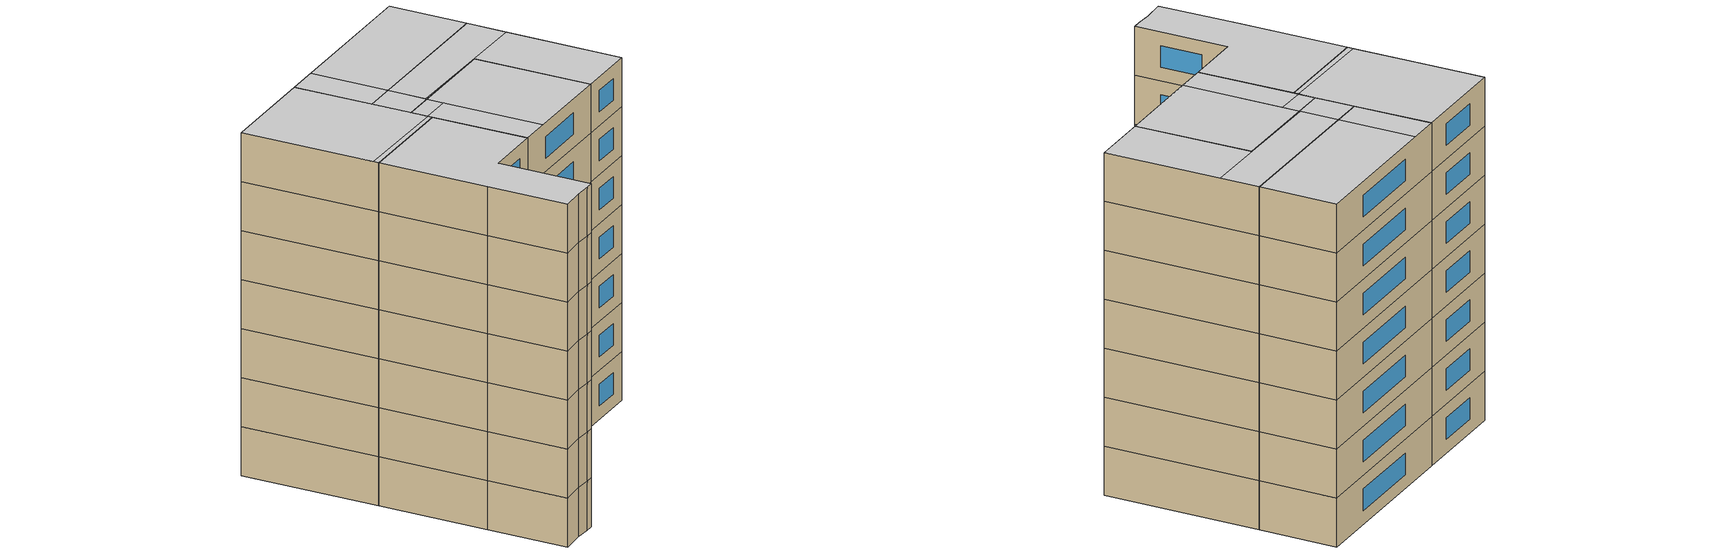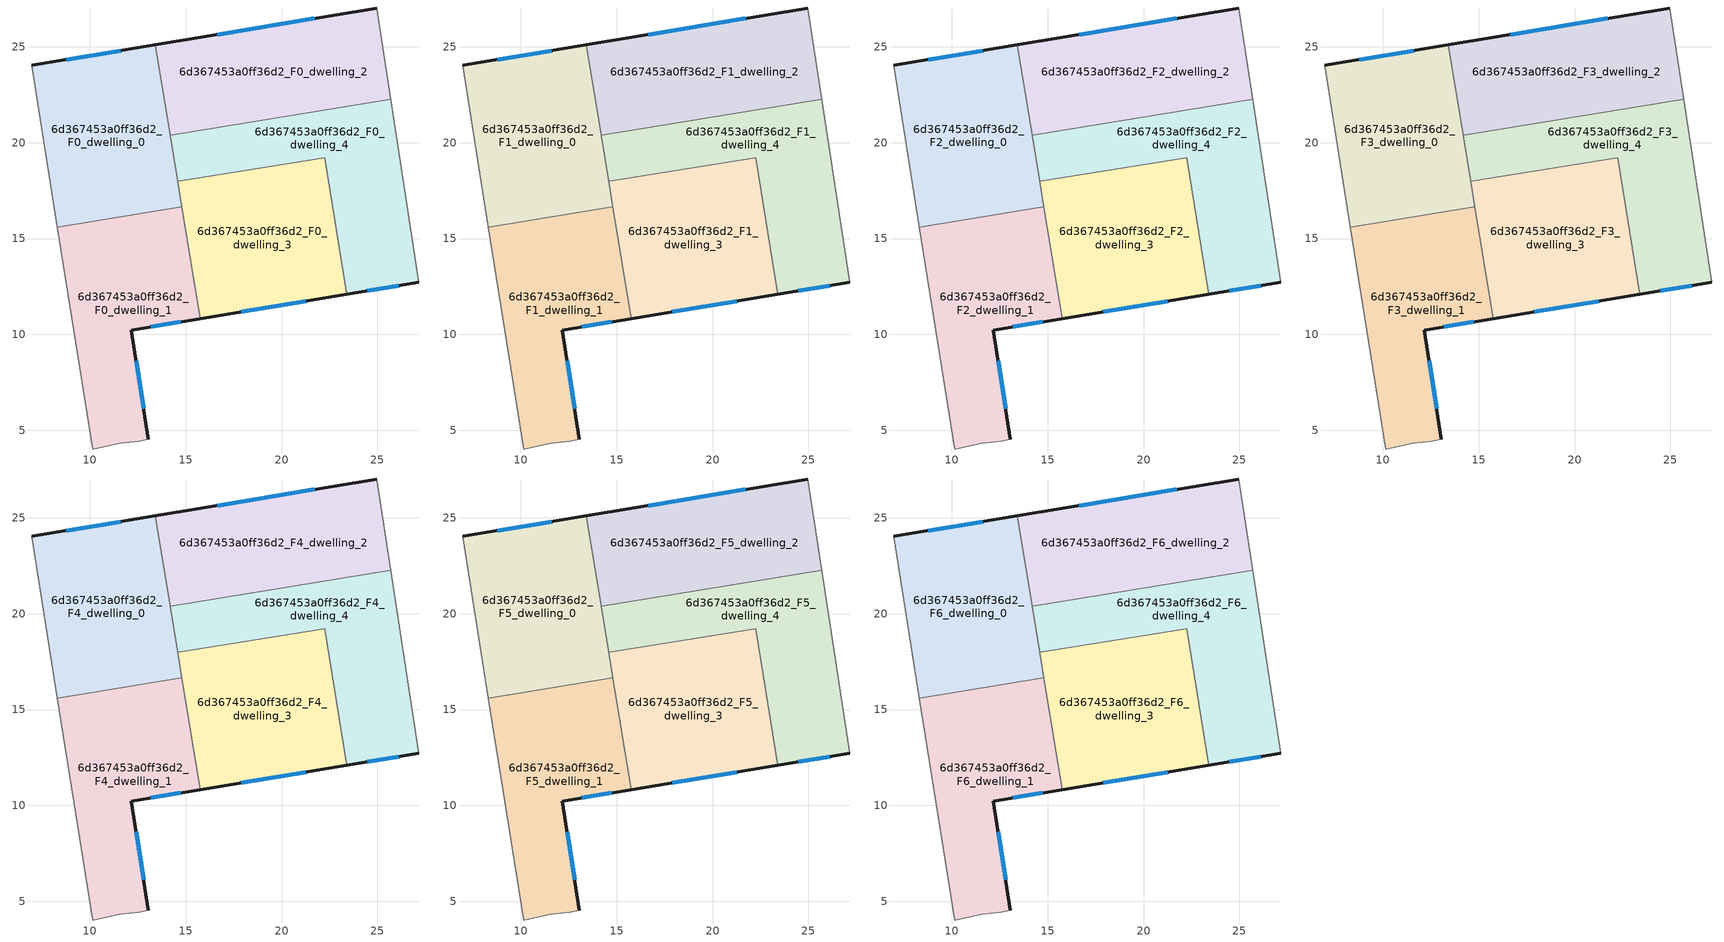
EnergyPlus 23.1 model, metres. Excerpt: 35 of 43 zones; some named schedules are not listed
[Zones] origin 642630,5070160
6d367453a0ff36d2_F0_dwelling_0
 floor ground (EU_floor_Construction): 13.42,25.11 14.8,16.66 8.29,15.6 6.95,24.03 z0
 wall outside (EU_wall_Construction): 13.42,25.11 6.95,24.03 z0:3
 wall to 6d367453a0ff36d2_F0_dwelling_1 (EU_wall_Construction): 8.29,15.6 14.8,16.66 z0:3
 wall adiabatic (EU_wall_Construction): 6.95,24.03 8.29,15.6 z0:3
 wall to 6d367453a0ff36d2_F0_dwelling_2 (EU_wall_Construction): 14.19,20.38 13.42,25.11 z0:3
 wall to 6d367453a0ff36d2_F0_dwelling_4 (EU_wall_Construction): 14.58,17.98 14.19,20.38 z0:3
 wall to 6d367453a0ff36d2_F0_dwelling_3 (EU_wall_Construction): 14.8,16.66 14.58,17.98 z0:3
 window (EU_Window_Construction): 11.61,24.81 8.77,24.33 z0.84:2.16
6d367453a0ff36d2_F0_dwelling_1
 floor ground (EU_floor_Construction): 14.8,16.66 15.75,10.82 12.16,10.22 13.05,4.52 12.55,4.42 11.55,4.32 10.15,4.02 9.35,8.92 8.29,15.6 z0
 wall outside (EU_wall_Construction): 13.05,4.52 12.16,10.22 15.75,10.82 z0:3
 wall adiabatic (EU_wall_Construction): 8.29,15.6 9.35,8.92 10.15,4.02 11.55,4.32 12.55,4.42 13.05,4.52 z0:3
 wall to 6d367453a0ff36d2_F0_dwelling_3 (EU_wall_Construction): 15.75,10.82 14.8,16.66 z0:3
 window (EU_Window_Construction): 13.16,10.39 14.74,10.65 / 12.8,6.12 12.41,8.62 z0.84:2.16
6d367453a0ff36d2_F0_dwelling_2
 floor ground (EU_floor_Construction): 24.97,27.03 25.7,22.26 14.19,20.38 13.42,25.11 z0
 wall outside (EU_wall_Construction): 24.97,27.03 13.42,25.11 z0:3
 wall adiabatic (EU_wall_Construction): 25.7,22.26 24.97,27.03 z0:3
 wall to 6d367453a0ff36d2_F0_dwelling_4 (EU_wall_Construction): 14.19,20.38 25.7,22.26 z0:3
 window (EU_Window_Construction): 21.73,26.49 16.66,25.65 z0.84:2.16
6d367453a0ff36d2_F0_dwelling_3
 floor ground (EU_floor_Construction): 22.24,19.22 23.4,12.09 15.75,10.82 14.58,17.98 z0
 wall outside (EU_wall_Construction): 15.75,10.82 23.4,12.09 z0:3
 wall to 6d367453a0ff36d2_F0_dwelling_4 (EU_wall_Construction): 23.4,12.09 22.24,19.22 14.58,17.98 z0:3
 window (EU_Window_Construction): 17.89,11.18 21.26,11.74 z0.84:2.16
6d367453a0ff36d2_F0_dwelling_4
 floor ground (EU_floor_Construction): 25.7,22.26 27.17,12.72 23.4,12.09 22.24,19.22 14.58,17.98 14.19,20.38 z0
 wall outside (EU_wall_Construction): 23.4,12.09 27.17,12.72 z0:3
 wall adiabatic (EU_wall_Construction): 27.17,12.72 25.7,22.26 z0:3
 window (EU_Window_Construction): 24.46,12.27 26.11,12.54 z0.84:2.16
6d367453a0ff36d2_F1_dwelling_0
 floor to 6d367453a0ff36d2_F0_dwelling_0 (EU_floor_Construction): 13.42,25.11 14.8,16.66 8.29,15.6 6.95,24.03 z3
 wall outside (EU_wall_Construction): 13.42,25.11 6.95,24.03 z3:6
 wall to 6d367453a0ff36d2_F1_dwelling_1 (EU_wall_Construction): 8.29,15.6 14.8,16.66 z3:6
 wall adiabatic (EU_wall_Construction): 6.95,24.03 8.29,15.6 z3:6
 wall to 6d367453a0ff36d2_F1_dwelling_2 (EU_wall_Construction): 14.19,20.38 13.42,25.11 z3:6
 wall to 6d367453a0ff36d2_F1_dwelling_4 (EU_wall_Construction): 14.58,17.98 14.19,20.38 z3:6
 wall to 6d367453a0ff36d2_F1_dwelling_3 (EU_wall_Construction): 14.8,16.66 14.58,17.98 z3:6
 window (EU_Window_Construction): 11.61,24.81 8.77,24.33 z3.84:5.16
6d367453a0ff36d2_F1_dwelling_1
 floor to 6d367453a0ff36d2_F0_dwelling_1 (EU_floor_Construction): 14.8,16.66 15.75,10.82 12.16,10.22 13.05,4.52 12.55,4.42 11.55,4.32 10.15,4.02 9.35,8.92 8.29,15.6 z3
 wall outside (EU_wall_Construction): 13.05,4.52 12.16,10.22 15.75,10.82 z3:6
 wall adiabatic (EU_wall_Construction): 8.29,15.6 9.35,8.92 10.15,4.02 11.55,4.32 12.55,4.42 13.05,4.52 z3:6
 wall to 6d367453a0ff36d2_F1_dwelling_3 (EU_wall_Construction): 15.75,10.82 14.8,16.66 z3:6
 window (EU_Window_Construction): 13.16,10.39 14.74,10.65 / 12.8,6.12 12.41,8.62 z3.84:5.16
6d367453a0ff36d2_F1_dwelling_2
 floor to 6d367453a0ff36d2_F0_dwelling_2 (EU_floor_Construction): 24.97,27.03 25.7,22.26 14.19,20.38 13.42,25.11 z3
 wall outside (EU_wall_Construction): 24.97,27.03 13.42,25.11 z3:6
 wall adiabatic (EU_wall_Construction): 25.7,22.26 24.97,27.03 z3:6
 wall to 6d367453a0ff36d2_F1_dwelling_4 (EU_wall_Construction): 14.19,20.38 25.7,22.26 z3:6
 window (EU_Window_Construction): 21.73,26.49 16.66,25.65 z3.84:5.16
6d367453a0ff36d2_F1_dwelling_3
 floor to 6d367453a0ff36d2_F0_dwelling_3 (EU_floor_Construction): 22.24,19.22 23.4,12.09 15.75,10.82 14.58,17.98 z3
 wall outside (EU_wall_Construction): 15.75,10.82 23.4,12.09 z3:6
 wall to 6d367453a0ff36d2_F1_dwelling_4 (EU_wall_Construction): 23.4,12.09 22.24,19.22 14.58,17.98 z3:6
 window (EU_Window_Construction): 17.89,11.18 21.26,11.74 z3.84:5.16
6d367453a0ff36d2_F1_dwelling_4
 floor to 6d367453a0ff36d2_F0_dwelling_4 (EU_floor_Construction): 25.7,22.26 27.17,12.72 23.4,12.09 22.24,19.22 14.58,17.98 14.19,20.38 z3
 wall outside (EU_wall_Construction): 23.4,12.09 27.17,12.72 z3:6
 wall adiabatic (EU_wall_Construction): 27.17,12.72 25.7,22.26 z3:6
 window (EU_Window_Construction): 24.46,12.27 26.11,12.54 z3.84:5.16
6d367453a0ff36d2_F2_dwelling_0
 floor to 6d367453a0ff36d2_F1_dwelling_0 (EU_floor_Construction): 13.42,25.11 14.8,16.66 8.29,15.6 6.95,24.03 z6
 wall outside (EU_wall_Construction): 13.42,25.11 6.95,24.03 z6:9
 wall to 6d367453a0ff36d2_F2_dwelling_1 (EU_wall_Construction): 8.29,15.6 14.8,16.66 z6:9
 wall adiabatic (EU_wall_Construction): 6.95,24.03 8.29,15.6 z6:9
 wall to 6d367453a0ff36d2_F2_dwelling_2 (EU_wall_Construction): 14.19,20.38 13.42,25.11 z6:9
 wall to 6d367453a0ff36d2_F2_dwelling_4 (EU_wall_Construction): 14.58,17.98 14.19,20.38 z6:9
 wall to 6d367453a0ff36d2_F2_dwelling_3 (EU_wall_Construction): 14.8,16.66 14.58,17.98 z6:9
 window (EU_Window_Construction): 11.61,24.81 8.77,24.33 z6.84:8.16
6d367453a0ff36d2_F2_dwelling_1
 floor to 6d367453a0ff36d2_F1_dwelling_1 (EU_floor_Construction): 14.8,16.66 15.75,10.82 12.16,10.22 13.05,4.52 12.55,4.42 11.55,4.32 10.15,4.02 9.35,8.92 8.29,15.6 z6
 wall outside (EU_wall_Construction): 13.05,4.52 12.16,10.22 15.75,10.82 z6:9
 wall adiabatic (EU_wall_Construction): 8.29,15.6 9.35,8.92 10.15,4.02 11.55,4.32 12.55,4.42 13.05,4.52 z6:9
 wall to 6d367453a0ff36d2_F2_dwelling_3 (EU_wall_Construction): 15.75,10.82 14.8,16.66 z6:9
 window (EU_Window_Construction): 13.16,10.39 14.74,10.65 / 12.8,6.12 12.41,8.62 z6.84:8.16
6d367453a0ff36d2_F2_dwelling_2
 floor to 6d367453a0ff36d2_F1_dwelling_2 (EU_floor_Construction): 24.97,27.03 25.7,22.26 14.19,20.38 13.42,25.11 z6
 wall outside (EU_wall_Construction): 24.97,27.03 13.42,25.11 z6:9
 wall adiabatic (EU_wall_Construction): 25.7,22.26 24.97,27.03 z6:9
 wall to 6d367453a0ff36d2_F2_dwelling_4 (EU_wall_Construction): 14.19,20.38 25.7,22.26 z6:9
 window (EU_Window_Construction): 21.73,26.49 16.66,25.65 z6.84:8.16
6d367453a0ff36d2_F2_dwelling_3
 floor to 6d367453a0ff36d2_F1_dwelling_3 (EU_floor_Construction): 22.24,19.22 23.4,12.09 15.75,10.82 14.58,17.98 z6
 wall outside (EU_wall_Construction): 15.75,10.82 23.4,12.09 z6:9
 wall to 6d367453a0ff36d2_F2_dwelling_4 (EU_wall_Construction): 23.4,12.09 22.24,19.22 14.58,17.98 z6:9
 window (EU_Window_Construction): 17.89,11.18 21.26,11.74 z6.84:8.16
6d367453a0ff36d2_F2_dwelling_4
 floor to 6d367453a0ff36d2_F1_dwelling_4 (EU_floor_Construction): 25.7,22.26 27.17,12.72 23.4,12.09 22.24,19.22 14.58,17.98 14.19,20.38 z6
 wall outside (EU_wall_Construction): 23.4,12.09 27.17,12.72 z6:9
 wall adiabatic (EU_wall_Construction): 27.17,12.72 25.7,22.26 z6:9
 window (EU_Window_Construction): 24.46,12.27 26.11,12.54 z6.84:8.16
6d367453a0ff36d2_F3_dwelling_0
 floor to 6d367453a0ff36d2_F2_dwelling_0 (EU_floor_Construction): 13.42,25.11 14.8,16.66 8.29,15.6 6.95,24.03 z9
 wall outside (EU_wall_Construction): 13.42,25.11 6.95,24.03 z9:12
 wall to 6d367453a0ff36d2_F3_dwelling_1 (EU_wall_Construction): 8.29,15.6 14.8,16.66 z9:12
 wall adiabatic (EU_wall_Construction): 6.95,24.03 8.29,15.6 z9:12
 wall to 6d367453a0ff36d2_F3_dwelling_2 (EU_wall_Construction): 14.19,20.38 13.42,25.11 z9:12
 wall to 6d367453a0ff36d2_F3_dwelling_4 (EU_wall_Construction): 14.58,17.98 14.19,20.38 z9:12
 wall to 6d367453a0ff36d2_F3_dwelling_3 (EU_wall_Construction): 14.8,16.66 14.58,17.98 z9:12
 window (EU_Window_Construction): 11.61,24.81 8.77,24.33 z9.84:11.16
6d367453a0ff36d2_F3_dwelling_1
 floor to 6d367453a0ff36d2_F2_dwelling_1 (EU_floor_Construction): 14.8,16.66 15.75,10.82 12.16,10.22 13.05,4.52 12.55,4.42 11.55,4.32 10.15,4.02 9.35,8.92 8.29,15.6 z9
 wall outside (EU_wall_Construction): 13.05,4.52 12.16,10.22 15.75,10.82 z9:12
 wall adiabatic (EU_wall_Construction): 8.29,15.6 9.35,8.92 10.15,4.02 11.55,4.32 12.55,4.42 13.05,4.52 z9:12
 wall to 6d367453a0ff36d2_F3_dwelling_3 (EU_wall_Construction): 15.75,10.82 14.8,16.66 z9:12
 window (EU_Window_Construction): 13.16,10.39 14.74,10.65 / 12.8,6.12 12.41,8.62 z9.84:11.16
6d367453a0ff36d2_F3_dwelling_2
 floor to 6d367453a0ff36d2_F2_dwelling_2 (EU_floor_Construction): 24.97,27.03 25.7,22.26 14.19,20.38 13.42,25.11 z9
 wall outside (EU_wall_Construction): 24.97,27.03 13.42,25.11 z9:12
 wall adiabatic (EU_wall_Construction): 25.7,22.26 24.97,27.03 z9:12
 wall to 6d367453a0ff36d2_F3_dwelling_4 (EU_wall_Construction): 14.19,20.38 25.7,22.26 z9:12
 window (EU_Window_Construction): 21.73,26.49 16.66,25.65 z9.84:11.16
6d367453a0ff36d2_F3_dwelling_3
 floor to 6d367453a0ff36d2_F2_dwelling_3 (EU_floor_Construction): 22.24,19.22 23.4,12.09 15.75,10.82 14.58,17.98 z9
 wall outside (EU_wall_Construction): 15.75,10.82 23.4,12.09 z9:12
 wall to 6d367453a0ff36d2_F3_dwelling_4 (EU_wall_Construction): 23.4,12.09 22.24,19.22 14.58,17.98 z9:12
 window (EU_Window_Construction): 17.89,11.18 21.26,11.74 z9.84:11.16
6d367453a0ff36d2_F3_dwelling_4
 floor to 6d367453a0ff36d2_F2_dwelling_4 (EU_floor_Construction): 25.7,22.26 27.17,12.72 23.4,12.09 22.24,19.22 14.58,17.98 14.19,20.38 z9
 wall outside (EU_wall_Construction): 23.4,12.09 27.17,12.72 z9:12
 wall adiabatic (EU_wall_Construction): 27.17,12.72 25.7,22.26 z9:12
 window (EU_Window_Construction): 24.46,12.27 26.11,12.54 z9.84:11.16
6d367453a0ff36d2_F4_dwelling_0
 floor to 6d367453a0ff36d2_F3_dwelling_0 (EU_floor_Construction): 13.42,25.11 14.8,16.66 8.29,15.6 6.95,24.03 z12
 wall outside (EU_wall_Construction): 13.42,25.11 6.95,24.03 z12:15
 wall to 6d367453a0ff36d2_F4_dwelling_1 (EU_wall_Construction): 8.29,15.6 14.8,16.66 z12:15
 wall adiabatic (EU_wall_Construction): 6.95,24.03 8.29,15.6 z12:15
 wall to 6d367453a0ff36d2_F4_dwelling_2 (EU_wall_Construction): 14.19,20.38 13.42,25.11 z12:15
 wall to 6d367453a0ff36d2_F4_dwelling_4 (EU_wall_Construction): 14.58,17.98 14.19,20.38 z12:15
 wall to 6d367453a0ff36d2_F4_dwelling_3 (EU_wall_Construction): 14.8,16.66 14.58,17.98 z12:15
 window (EU_Window_Construction): 11.61,24.81 8.77,24.33 z12.84:14.16
6d367453a0ff36d2_F4_dwelling_1
 floor to 6d367453a0ff36d2_F3_dwelling_1 (EU_floor_Construction): 14.8,16.66 15.75,10.82 12.16,10.22 13.05,4.52 12.55,4.42 11.55,4.32 10.15,4.02 9.35,8.92 8.29,15.6 z12
 wall outside (EU_wall_Construction): 13.05,4.52 12.16,10.22 15.75,10.82 z12:15
 wall adiabatic (EU_wall_Construction): 8.29,15.6 9.35,8.92 10.15,4.02 11.55,4.32 12.55,4.42 13.05,4.52 z12:15
 wall to 6d367453a0ff36d2_F4_dwelling_3 (EU_wall_Construction): 15.75,10.82 14.8,16.66 z12:15
 window (EU_Window_Construction): 13.16,10.39 14.74,10.65 / 12.8,6.12 12.41,8.62 z12.84:14.16
6d367453a0ff36d2_F4_dwelling_2
 floor to 6d367453a0ff36d2_F3_dwelling_2 (EU_floor_Construction): 24.97,27.03 25.7,22.26 14.19,20.38 13.42,25.11 z12
 wall outside (EU_wall_Construction): 24.97,27.03 13.42,25.11 z12:15
 wall adiabatic (EU_wall_Construction): 25.7,22.26 24.97,27.03 z12:15
 wall to 6d367453a0ff36d2_F4_dwelling_4 (EU_wall_Construction): 14.19,20.38 25.7,22.26 z12:15
 window (EU_Window_Construction): 21.73,26.49 16.66,25.65 z12.84:14.16
6d367453a0ff36d2_F4_dwelling_3
 floor to 6d367453a0ff36d2_F3_dwelling_3 (EU_floor_Construction): 22.24,19.22 23.4,12.09 15.75,10.82 14.58,17.98 z12
 wall outside (EU_wall_Construction): 15.75,10.82 23.4,12.09 z12:15
 wall to 6d367453a0ff36d2_F4_dwelling_4 (EU_wall_Construction): 23.4,12.09 22.24,19.22 14.58,17.98 z12:15
 window (EU_Window_Construction): 17.89,11.18 21.26,11.74 z12.84:14.16
6d367453a0ff36d2_F4_dwelling_4
 floor to 6d367453a0ff36d2_F3_dwelling_4 (EU_floor_Construction): 25.7,22.26 27.17,12.72 23.4,12.09 22.24,19.22 14.58,17.98 14.19,20.38 z12
 wall outside (EU_wall_Construction): 23.4,12.09 27.17,12.72 z12:15
 wall adiabatic (EU_wall_Construction): 27.17,12.72 25.7,22.26 z12:15
 window (EU_Window_Construction): 24.46,12.27 26.11,12.54 z12.84:14.16
6d367453a0ff36d2_F5_dwelling_0
 floor to 6d367453a0ff36d2_F4_dwelling_0 (EU_floor_Construction): 13.42,25.11 14.8,16.66 8.29,15.6 6.95,24.03 z15
 wall outside (EU_wall_Construction): 13.42,25.11 6.95,24.03 z15:18
 wall to 6d367453a0ff36d2_F5_dwelling_1 (EU_wall_Construction): 8.29,15.6 14.8,16.66 z15:18
 wall adiabatic (EU_wall_Construction): 6.95,24.03 8.29,15.6 z15:18
 wall to 6d367453a0ff36d2_F5_dwelling_2 (EU_wall_Construction): 14.19,20.38 13.42,25.11 z15:18
 wall to 6d367453a0ff36d2_F5_dwelling_4 (EU_wall_Construction): 14.58,17.98 14.19,20.38 z15:18
 wall to 6d367453a0ff36d2_F5_dwelling_3 (EU_wall_Construction): 14.8,16.66 14.58,17.98 z15:18
 window (EU_Window_Construction): 11.61,24.81 8.77,24.33 z15.84:17.16
6d367453a0ff36d2_F5_dwelling_1
 floor to 6d367453a0ff36d2_F4_dwelling_1 (EU_floor_Construction): 14.8,16.66 15.75,10.82 12.16,10.22 13.05,4.52 12.55,4.42 11.55,4.32 10.15,4.02 9.35,8.92 8.29,15.6 z15
 wall outside (EU_wall_Construction): 13.05,4.52 12.16,10.22 15.75,10.82 z15:18
 wall adiabatic (EU_wall_Construction): 8.29,15.6 9.35,8.92 10.15,4.02 11.55,4.32 12.55,4.42 13.05,4.52 z15:18
 wall to 6d367453a0ff36d2_F5_dwelling_3 (EU_wall_Construction): 15.75,10.82 14.8,16.66 z15:18
 window (EU_Window_Construction): 13.16,10.39 14.74,10.65 / 12.8,6.12 12.41,8.62 z15.84:17.16
6d367453a0ff36d2_F5_dwelling_2
 floor to 6d367453a0ff36d2_F4_dwelling_2 (EU_floor_Construction): 24.97,27.03 25.7,22.26 14.19,20.38 13.42,25.11 z15
 wall outside (EU_wall_Construction): 24.97,27.03 13.42,25.11 z15:18
 wall adiabatic (EU_wall_Construction): 25.7,22.26 24.97,27.03 z15:18
 wall to 6d367453a0ff36d2_F5_dwelling_4 (EU_wall_Construction): 14.19,20.38 25.7,22.26 z15:18
 window (EU_Window_Construction): 21.73,26.49 16.66,25.65 z15.84:17.16
6d367453a0ff36d2_F5_dwelling_3
 floor to 6d367453a0ff36d2_F4_dwelling_3 (EU_floor_Construction): 22.24,19.22 23.4,12.09 15.75,10.82 14.58,17.98 z15
 wall outside (EU_wall_Construction): 15.75,10.82 23.4,12.09 z15:18
 wall to 6d367453a0ff36d2_F5_dwelling_4 (EU_wall_Construction): 23.4,12.09 22.24,19.22 14.58,17.98 z15:18
 window (EU_Window_Construction): 17.89,11.18 21.26,11.74 z15.84:17.16
6d367453a0ff36d2_F5_dwelling_4
 floor to 6d367453a0ff36d2_F4_dwelling_4 (EU_floor_Construction): 25.7,22.26 27.17,12.72 23.4,12.09 22.24,19.22 14.58,17.98 14.19,20.38 z15
 wall outside (EU_wall_Construction): 23.4,12.09 27.17,12.72 z15:18
 wall adiabatic (EU_wall_Construction): 27.17,12.72 25.7,22.26 z15:18
 window (EU_Window_Construction): 24.46,12.27 26.11,12.54 z15.84:17.16
6d367453a0ff36d2_F6_dwelling_0
 floor to 6d367453a0ff36d2_F5_dwelling_0 (EU_floor_Construction): 13.42,25.11 14.8,16.66 8.29,15.6 6.95,24.03 z18
 wall outside (EU_wall_Construction): 13.42,25.11 6.95,24.03 z18:21
 wall to 6d367453a0ff36d2_F6_dwelling_1 (EU_wall_Construction): 8.29,15.6 14.8,16.66 z18:21
 wall adiabatic (EU_wall_Construction): 6.95,24.03 8.29,15.6 z18:21
 wall to 6d367453a0ff36d2_F6_dwelling_2 (EU_wall_Construction): 14.19,20.38 13.42,25.11 z18:21
 wall to 6d367453a0ff36d2_F6_dwelling_4 (EU_wall_Construction): 14.58,17.98 14.19,20.38 z18:21
 wall to 6d367453a0ff36d2_F6_dwelling_3 (EU_wall_Construction): 14.8,16.66 14.58,17.98 z18:21
 window (EU_Window_Construction): 11.61,24.81 8.77,24.33 z18.84:20.16
 ceiling to 6d367453a0ff36d2_F7_dwelling_0 (EU_floor_Construction): 14.75,16.96 13.42,25.11 6.95,24.03 8.24,15.96 z21
 ceiling to 6d367453a0ff36d2_F7_dwelling_1 (EU_floor_Construction): 14.8,16.66 14.75,16.96 8.24,15.96 8.29,15.6 z21
6d367453a0ff36d2_F6_dwelling_1
 floor to 6d367453a0ff36d2_F5_dwelling_1 (EU_floor_Construction): 14.8,16.66 15.75,10.82 12.16,10.22 13.05,4.52 12.55,4.42 11.55,4.32 10.15,4.02 9.35,8.92 8.29,15.6 z18
 wall outside (EU_wall_Construction): 13.05,4.52 12.16,10.22 15.75,10.82 z18:21
 wall adiabatic (EU_wall_Construction): 8.29,15.6 9.35,8.92 10.15,4.02 11.55,4.32 12.55,4.42 13.05,4.52 z18:21
 wall to 6d367453a0ff36d2_F6_dwelling_3 (EU_wall_Construction): 15.75,10.82 14.8,16.66 z18:21
 window (EU_Window_Construction): 13.16,10.39 14.74,10.65 / 12.8,6.12 12.41,8.62 z18.84:20.16
 ceiling to 6d367453a0ff36d2_F7_dwelling_1 (EU_floor_Construction): 13.05,4.52 12.16,10.22 15.75,10.82 14.8,16.66 8.29,15.6 9.35,8.92 10.15,4.02 11.55,4.32 12.55,4.42 z21
6d367453a0ff36d2_F6_dwelling_2
 floor to 6d367453a0ff36d2_F5_dwelling_2 (EU_floor_Construction): 24.97,27.03 25.7,22.26 14.19,20.38 13.42,25.11 z18
 wall outside (EU_wall_Construction): 24.97,27.03 13.42,25.11 z18:21
 wall adiabatic (EU_wall_Construction): 25.7,22.26 24.97,27.03 z18:21
 wall to 6d367453a0ff36d2_F6_dwelling_4 (EU_wall_Construction): 14.19,20.38 25.7,22.26 z18:21
 window (EU_Window_Construction): 21.73,26.49 16.66,25.65 z18.84:20.16
 ceiling to 6d367453a0ff36d2_F7_dwelling_2 (EU_floor_Construction): 25.7,22.26 24.97,27.03 15.4,25.44 16.12,20.7 z21
 ceiling to 6d367453a0ff36d2_F7_dwelling_0 (EU_floor_Construction): 16.12,20.7 15.4,25.44 13.42,25.11 14.19,20.38 z21
6d367453a0ff36d2_F6_dwelling_3
 floor to 6d367453a0ff36d2_F5_dwelling_3 (EU_floor_Construction): 22.24,19.22 23.4,12.09 15.75,10.82 14.58,17.98 z18
 wall outside (EU_wall_Construction): 15.75,10.82 23.4,12.09 z18:21
 wall to 6d367453a0ff36d2_F6_dwelling_4 (EU_wall_Construction): 23.4,12.09 22.24,19.22 14.58,17.98 z18:21
 window (EU_Window_Construction): 17.89,11.18 21.26,11.74 z18.84:20.16
 ceiling to 6d367453a0ff36d2_F7_dwelling_3 (EU_floor_Construction): 23.4,12.09 22.24,19.22 16.5,18.29 17.6,11.13 z21
 ceiling to 6d367453a0ff36d2_F7_dwelling_1 (EU_floor_Construction): 17.6,11.13 16.66,17.26 14.75,16.96 15.75,10.82 z21
 ceiling to 6d367453a0ff36d2_F7_dwelling_0 (EU_floor_Construction): 16.66,17.26 16.5,18.29 14.58,17.98 14.75,16.96 z21
6d367453a0ff36d2_F6_dwelling_4
 floor to 6d367453a0ff36d2_F5_dwelling_4 (EU_floor_Construction): 25.7,22.26 27.17,12.72 23.4,12.09 22.24,19.22 14.58,17.98 14.19,20.38 z18
 wall outside (EU_wall_Construction): 23.4,12.09 27.17,12.72 z18:21
 wall adiabatic (EU_wall_Construction): 27.17,12.72 25.7,22.26 z18:21
 window (EU_Window_Construction): 24.46,12.27 26.11,12.54 z18.84:20.16
 ceiling to 6d367453a0ff36d2_F7_dwelling_3 (EU_floor_Construction): 27.17,12.72 26.08,19.82 16.49,18.34 16.5,18.29 22.24,19.22 23.4,12.09 z21
 ceiling to 6d367453a0ff36d2_F7_dwelling_2 (EU_floor_Construction): 26.08,19.82 25.7,22.26 16.12,20.7 16.49,18.34 z21
 ceiling to 6d367453a0ff36d2_F7_dwelling_0 (EU_floor_Construction): 16.5,18.29 16.12,20.7 14.19,20.38 14.58,17.98 z21
[Building]
EU S2 Campaign: North Axis=0; Terrain=City; Solar Distribution=FullExterior
[Site:Location]
Lyon-Bron: Latitude=45.75; Longitude=5; Time Zone=1; Elevation=198
[SizingPeriod:WeatherFileDays]
AnnualSizingPeriod: Begin Month=1; Begin Day of Month=1; End Month=12; End Day of Month=31; Day of Week for Start Day=Monday; Use Weather File Daylight Saving Period=No; Use Weather File Rain and Snow Indicators=No
[MATERIAL]
EU_InternalMass_Material: Roughness=MediumRough; Thickness=0.1; Conductivity=1; Density=1800; Specific Heat=900; Thermal Absorptance=0.9; Solar Absorptance=0.7; Visible Absorptance=0.7
[MATERIAL:NOMASS] Roughness=MediumRough; Thermal Absorptance=0.9; Solar Absorptance=0.7; Visible Absorptance=0.7
Name | Thermal Resistance
EU_wall_NoMass | 0.776494
EU_floor_NoMass | 0.421597
[WINDOWMATERIAL:SIMPLEGLAZINGSYSTEM]
EU_Window_SimpleGlazing: UFactor=4.24961; Solar Heat Gain Coefficient=0.83; Visible Transmittance=0.83
[CONSTRUCTION]
EU_wall_Construction: EU_wall_NoMass
EU_floor_Construction: EU_floor_NoMass
EU_Window_Construction: EU_Window_SimpleGlazing
EU_InternalMass_Construction: EU_InternalMass_Material
[ZONE] Type=1; Multiplier=1; Ceiling Height=autocalculate; Floor Area=autocalculate; Part of Total Floor Area=Yes
Name | Volume
6d367453a0ff36d2_F0_dwelling_0; 6d367453a0ff36d2_F1_dwelling_0; 6d367453a0ff36d2_F2_dwelling_0; 6d367453a0ff36d2_F3_dwelling_0; 6d367453a0ff36d2_F4_dwelling_0; 6d367453a0ff36d2_F5_dwelling_0; 6d367453a0ff36d2_F6_dwelling_0 | 168.547
6d367453a0ff36d2_F0_dwelling_1; 6d367453a0ff36d2_F1_dwelling_1; 6d367453a0ff36d2_F2_dwelling_1; 6d367453a0ff36d2_F3_dwelling_1; 6d367453a0ff36d2_F4_dwelling_1; 6d367453a0ff36d2_F5_dwelling_1; 6d367453a0ff36d2_F6_dwelling_1 | 168.55
6d367453a0ff36d2_F0_dwelling_2; 6d367453a0ff36d2_F1_dwelling_2; 6d367453a0ff36d2_F2_dwelling_2; 6d367453a0ff36d2_F3_dwelling_2; 6d367453a0ff36d2_F4_dwelling_2; 6d367453a0ff36d2_F5_dwelling_2; 6d367453a0ff36d2_F6_dwelling_2 | 168.525
6d367453a0ff36d2_F0_dwelling_3; 6d367453a0ff36d2_F1_dwelling_3; 6d367453a0ff36d2_F2_dwelling_3; 6d367453a0ff36d2_F3_dwelling_3; 6d367453a0ff36d2_F4_dwelling_3; 6d367453a0ff36d2_F5_dwelling_3; 6d367453a0ff36d2_F6_dwelling_3 | 168.565
6d367453a0ff36d2_F0_dwelling_4; 6d367453a0ff36d2_F1_dwelling_4; 6d367453a0ff36d2_F2_dwelling_4; 6d367453a0ff36d2_F3_dwelling_4; 6d367453a0ff36d2_F4_dwelling_4; 6d367453a0ff36d2_F5_dwelling_4; 6d367453a0ff36d2_F6_dwelling_4 | 168.543
[INTERNALMASS] Construction=EU_InternalMass_Construction
Name | Zone or ZoneList | Surface Area
6d367453a0ff36d2_F0_dwelling_0_EU_InternalMass | 6d367453a0ff36d2_F0_dwelling_0 | 56.1826
6d367453a0ff36d2_F0_dwelling_1_EU_InternalMass | 6d367453a0ff36d2_F0_dwelling_1 | 56.1828
6d367453a0ff36d2_F0_dwelling_2_EU_InternalMass | 6d367453a0ff36d2_F0_dwelling_2 | 56.1746
6d367453a0ff36d2_F0_dwelling_3_EU_InternalMass | 6d367453a0ff36d2_F0_dwelling_3 | 56.1884
6d367453a0ff36d2_F0_dwelling_4_EU_InternalMass | 6d367453a0ff36d2_F0_dwelling_4 | 56.1808
6d367453a0ff36d2_F1_dwelling_0_EU_InternalMass | 6d367453a0ff36d2_F1_dwelling_0 | 56.1826
6d367453a0ff36d2_F1_dwelling_1_EU_InternalMass | 6d367453a0ff36d2_F1_dwelling_1 | 56.1828
6d367453a0ff36d2_F1_dwelling_2_EU_InternalMass | 6d367453a0ff36d2_F1_dwelling_2 | 56.1746
6d367453a0ff36d2_F1_dwelling_3_EU_InternalMass | 6d367453a0ff36d2_F1_dwelling_3 | 56.1884
6d367453a0ff36d2_F1_dwelling_4_EU_InternalMass | 6d367453a0ff36d2_F1_dwelling_4 | 56.1808
6d367453a0ff36d2_F2_dwelling_0_EU_InternalMass | 6d367453a0ff36d2_F2_dwelling_0 | 56.1826
6d367453a0ff36d2_F2_dwelling_1_EU_InternalMass | 6d367453a0ff36d2_F2_dwelling_1 | 56.1828
6d367453a0ff36d2_F2_dwelling_2_EU_InternalMass | 6d367453a0ff36d2_F2_dwelling_2 | 56.1746
6d367453a0ff36d2_F2_dwelling_3_EU_InternalMass | 6d367453a0ff36d2_F2_dwelling_3 | 56.1884
6d367453a0ff36d2_F2_dwelling_4_EU_InternalMass | 6d367453a0ff36d2_F2_dwelling_4 | 56.1808
6d367453a0ff36d2_F3_dwelling_0_EU_InternalMass | 6d367453a0ff36d2_F3_dwelling_0 | 56.1826
6d367453a0ff36d2_F3_dwelling_1_EU_InternalMass | 6d367453a0ff36d2_F3_dwelling_1 | 56.1828
6d367453a0ff36d2_F3_dwelling_2_EU_InternalMass | 6d367453a0ff36d2_F3_dwelling_2 | 56.1746
6d367453a0ff36d2_F3_dwelling_3_EU_InternalMass | 6d367453a0ff36d2_F3_dwelling_3 | 56.1884
6d367453a0ff36d2_F3_dwelling_4_EU_InternalMass | 6d367453a0ff36d2_F3_dwelling_4 | 56.1808
6d367453a0ff36d2_F4_dwelling_0_EU_InternalMass | 6d367453a0ff36d2_F4_dwelling_0 | 56.1826
6d367453a0ff36d2_F4_dwelling_1_EU_InternalMass | 6d367453a0ff36d2_F4_dwelling_1 | 56.1828
6d367453a0ff36d2_F4_dwelling_2_EU_InternalMass | 6d367453a0ff36d2_F4_dwelling_2 | 56.1746
6d367453a0ff36d2_F4_dwelling_3_EU_InternalMass | 6d367453a0ff36d2_F4_dwelling_3 | 56.1884
6d367453a0ff36d2_F4_dwelling_4_EU_InternalMass | 6d367453a0ff36d2_F4_dwelling_4 | 56.1808
6d367453a0ff36d2_F5_dwelling_0_EU_InternalMass | 6d367453a0ff36d2_F5_dwelling_0 | 56.1826
6d367453a0ff36d2_F5_dwelling_1_EU_InternalMass | 6d367453a0ff36d2_F5_dwelling_1 | 56.1828
6d367453a0ff36d2_F5_dwelling_2_EU_InternalMass | 6d367453a0ff36d2_F5_dwelling_2 | 56.1746
6d367453a0ff36d2_F5_dwelling_3_EU_InternalMass | 6d367453a0ff36d2_F5_dwelling_3 | 56.1884
6d367453a0ff36d2_F5_dwelling_4_EU_InternalMass | 6d367453a0ff36d2_F5_dwelling_4 | 56.1808
6d367453a0ff36d2_F6_dwelling_0_EU_InternalMass | 6d367453a0ff36d2_F6_dwelling_0 | 56.1826
6d367453a0ff36d2_F6_dwelling_1_EU_InternalMass | 6d367453a0ff36d2_F6_dwelling_1 | 56.1828
6d367453a0ff36d2_F6_dwelling_2_EU_InternalMass | 6d367453a0ff36d2_F6_dwelling_2 | 56.1746
6d367453a0ff36d2_F6_dwelling_3_EU_InternalMass | 6d367453a0ff36d2_F6_dwelling_3 | 56.1884
6d367453a0ff36d2_F6_dwelling_4_EU_InternalMass | 6d367453a0ff36d2_F6_dwelling_4 | 56.1808
[OTHEREQUIPMENT] Fuel Type=Electricity; Design Level Calculation Method=Watts/Area; Power per Zone Floor Area=1; Fraction Latent=0; Fraction Radiant=0; Fraction Lost=0; Carbon Dioxide Generation Rate=0; EndUse Subcategory=EU_Step8_InternalGains
Name | Zone or ZoneList or Space or SpaceList | Schedule
EU_Step8_InternalGain_6d367453a0ff36d2_F0_dwelling_0_f000 | 6d367453a0ff36d2_F0_dwelling_0 | EU_Step8_GainSchedule_6d367453a0ff36d2_F0_dwelling_0_f000
EU_Step8_InternalGain_6d367453a0ff36d2_F0_dwelling_1_f000 | 6d367453a0ff36d2_F0_dwelling_1 | EU_Step8_GainSchedule_6d367453a0ff36d2_F0_dwelling_1_f000
EU_Step8_InternalGain_6d367453a0ff36d2_F0_dwelling_2_f000 | 6d367453a0ff36d2_F0_dwelling_2 | EU_Step8_GainSchedule_6d367453a0ff36d2_F0_dwelling_2_f000
EU_Step8_InternalGain_6d367453a0ff36d2_F0_dwelling_3_f000 | 6d367453a0ff36d2_F0_dwelling_3 | EU_Step8_GainSchedule_6d367453a0ff36d2_F0_dwelling_3_f000
EU_Step8_InternalGain_6d367453a0ff36d2_F0_dwelling_4_f000 | 6d367453a0ff36d2_F0_dwelling_4 | EU_Step8_GainSchedule_6d367453a0ff36d2_F0_dwelling_4_f000
EU_Step8_InternalGain_6d367453a0ff36d2_F1_dwelling_0_f000 | 6d367453a0ff36d2_F1_dwelling_0 | EU_Step8_GainSchedule_6d367453a0ff36d2_F1_dwelling_0_f000
EU_Step8_InternalGain_6d367453a0ff36d2_F1_dwelling_1_f000 | 6d367453a0ff36d2_F1_dwelling_1 | EU_Step8_GainSchedule_6d367453a0ff36d2_F1_dwelling_1_f000
EU_Step8_InternalGain_6d367453a0ff36d2_F1_dwelling_2_f000 | 6d367453a0ff36d2_F1_dwelling_2 | EU_Step8_GainSchedule_6d367453a0ff36d2_F1_dwelling_2_f000
EU_Step8_InternalGain_6d367453a0ff36d2_F1_dwelling_3_f000 | 6d367453a0ff36d2_F1_dwelling_3 | EU_Step8_GainSchedule_6d367453a0ff36d2_F1_dwelling_3_f000
EU_Step8_InternalGain_6d367453a0ff36d2_F1_dwelling_4_f000 | 6d367453a0ff36d2_F1_dwelling_4 | EU_Step8_GainSchedule_6d367453a0ff36d2_F1_dwelling_4_f000
EU_Step8_InternalGain_6d367453a0ff36d2_F2_dwelling_0_f000 | 6d367453a0ff36d2_F2_dwelling_0 | EU_Step8_GainSchedule_6d367453a0ff36d2_F2_dwelling_0_f000
EU_Step8_InternalGain_6d367453a0ff36d2_F2_dwelling_1_f000 | 6d367453a0ff36d2_F2_dwelling_1 | EU_Step8_GainSchedule_6d367453a0ff36d2_F2_dwelling_1_f000
EU_Step8_InternalGain_6d367453a0ff36d2_F2_dwelling_2_f000 | 6d367453a0ff36d2_F2_dwelling_2 | EU_Step8_GainSchedule_6d367453a0ff36d2_F2_dwelling_2_f000
EU_Step8_InternalGain_6d367453a0ff36d2_F2_dwelling_3_f000 | 6d367453a0ff36d2_F2_dwelling_3 | EU_Step8_GainSchedule_6d367453a0ff36d2_F2_dwelling_3_f000
EU_Step8_InternalGain_6d367453a0ff36d2_F2_dwelling_4_f000 | 6d367453a0ff36d2_F2_dwelling_4 | EU_Step8_GainSchedule_6d367453a0ff36d2_F2_dwelling_4_f000
EU_Step8_InternalGain_6d367453a0ff36d2_F3_dwelling_0_f000 | 6d367453a0ff36d2_F3_dwelling_0 | EU_Step8_GainSchedule_6d367453a0ff36d2_F3_dwelling_0_f000
EU_Step8_InternalGain_6d367453a0ff36d2_F3_dwelling_1_f000 | 6d367453a0ff36d2_F3_dwelling_1 | EU_Step8_GainSchedule_6d367453a0ff36d2_F3_dwelling_1_f000
EU_Step8_InternalGain_6d367453a0ff36d2_F3_dwelling_2_f000 | 6d367453a0ff36d2_F3_dwelling_2 | EU_Step8_GainSchedule_6d367453a0ff36d2_F3_dwelling_2_f000
EU_Step8_InternalGain_6d367453a0ff36d2_F3_dwelling_3_f000 | 6d367453a0ff36d2_F3_dwelling_3 | EU_Step8_GainSchedule_6d367453a0ff36d2_F3_dwelling_3_f000
EU_Step8_InternalGain_6d367453a0ff36d2_F3_dwelling_4_f000 | 6d367453a0ff36d2_F3_dwelling_4 | EU_Step8_GainSchedule_6d367453a0ff36d2_F3_dwelling_4_f000
EU_Step8_InternalGain_6d367453a0ff36d2_F4_dwelling_0_f000 | 6d367453a0ff36d2_F4_dwelling_0 | EU_Step8_GainSchedule_6d367453a0ff36d2_F4_dwelling_0_f000
EU_Step8_InternalGain_6d367453a0ff36d2_F4_dwelling_1_f000 | 6d367453a0ff36d2_F4_dwelling_1 | EU_Step8_GainSchedule_6d367453a0ff36d2_F4_dwelling_1_f000
EU_Step8_InternalGain_6d367453a0ff36d2_F4_dwelling_2_f000 | 6d367453a0ff36d2_F4_dwelling_2 | EU_Step8_GainSchedule_6d367453a0ff36d2_F4_dwelling_2_f000
EU_Step8_InternalGain_6d367453a0ff36d2_F4_dwelling_3_f000 | 6d367453a0ff36d2_F4_dwelling_3 | EU_Step8_GainSchedule_6d367453a0ff36d2_F4_dwelling_3_f000
EU_Step8_InternalGain_6d367453a0ff36d2_F4_dwelling_4_f000 | 6d367453a0ff36d2_F4_dwelling_4 | EU_Step8_GainSchedule_6d367453a0ff36d2_F4_dwelling_4_f000
EU_Step8_InternalGain_6d367453a0ff36d2_F5_dwelling_0_f000 | 6d367453a0ff36d2_F5_dwelling_0 | EU_Step8_GainSchedule_6d367453a0ff36d2_F5_dwelling_0_f000
EU_Step8_InternalGain_6d367453a0ff36d2_F5_dwelling_1_f000 | 6d367453a0ff36d2_F5_dwelling_1 | EU_Step8_GainSchedule_6d367453a0ff36d2_F5_dwelling_1_f000
EU_Step8_InternalGain_6d367453a0ff36d2_F5_dwelling_2_f000 | 6d367453a0ff36d2_F5_dwelling_2 | EU_Step8_GainSchedule_6d367453a0ff36d2_F5_dwelling_2_f000
EU_Step8_InternalGain_6d367453a0ff36d2_F5_dwelling_3_f000 | 6d367453a0ff36d2_F5_dwelling_3 | EU_Step8_GainSchedule_6d367453a0ff36d2_F5_dwelling_3_f000
EU_Step8_InternalGain_6d367453a0ff36d2_F5_dwelling_4_f000 | 6d367453a0ff36d2_F5_dwelling_4 | EU_Step8_GainSchedule_6d367453a0ff36d2_F5_dwelling_4_f000
EU_Step8_InternalGain_6d367453a0ff36d2_F6_dwelling_0_f000 | 6d367453a0ff36d2_F6_dwelling_0 | EU_Step8_GainSchedule_6d367453a0ff36d2_F6_dwelling_0_f000
EU_Step8_InternalGain_6d367453a0ff36d2_F6_dwelling_1_f000 | 6d367453a0ff36d2_F6_dwelling_1 | EU_Step8_GainSchedule_6d367453a0ff36d2_F6_dwelling_1_f000
EU_Step8_InternalGain_6d367453a0ff36d2_F6_dwelling_2_f000 | 6d367453a0ff36d2_F6_dwelling_2 | EU_Step8_GainSchedule_6d367453a0ff36d2_F6_dwelling_2_f000
EU_Step8_InternalGain_6d367453a0ff36d2_F6_dwelling_3_f000 | 6d367453a0ff36d2_F6_dwelling_3 | EU_Step8_GainSchedule_6d367453a0ff36d2_F6_dwelling_3_f000
EU_Step8_InternalGain_6d367453a0ff36d2_F6_dwelling_4_f000 | 6d367453a0ff36d2_F6_dwelling_4 | EU_Step8_GainSchedule_6d367453a0ff36d2_F6_dwelling_4_f000
[ZONEVENTILATION:DESIGNFLOWRATE] Schedule=EU_AlwaysOn; Design Flow Rate Calculation Method=AirChanges/Hour; Air Changes per Hour=0.693814; Ventilation Type=Natural; Fan Pressure Rise=0; Fan Total Efficiency=1; Constant Term Coefficient=1; Temperature Term Coefficient=0; Velocity Term Coefficient=0; Velocity Squared Term Coefficient=0; Minimum Indoor Temperature=-100; Maximum Indoor Temperature=100; Delta Temperature=-100; Minimum Outdoor Temperature=-100; Maximum Outdoor Temperature=100; Maximum Wind Speed=40
Name | Zone or ZoneList or Space or SpaceList
EU_ConstantAir_6d367453a0ff36d2_F0_dwelling_0 | 6d367453a0ff36d2_F0_dwelling_0
EU_ConstantAir_6d367453a0ff36d2_F0_dwelling_1 | 6d367453a0ff36d2_F0_dwelling_1
EU_ConstantAir_6d367453a0ff36d2_F0_dwelling_2 | 6d367453a0ff36d2_F0_dwelling_2
EU_ConstantAir_6d367453a0ff36d2_F0_dwelling_3 | 6d367453a0ff36d2_F0_dwelling_3
EU_ConstantAir_6d367453a0ff36d2_F0_dwelling_4 | 6d367453a0ff36d2_F0_dwelling_4
EU_ConstantAir_6d367453a0ff36d2_F1_dwelling_0 | 6d367453a0ff36d2_F1_dwelling_0
EU_ConstantAir_6d367453a0ff36d2_F1_dwelling_1 | 6d367453a0ff36d2_F1_dwelling_1
EU_ConstantAir_6d367453a0ff36d2_F1_dwelling_2 | 6d367453a0ff36d2_F1_dwelling_2
EU_ConstantAir_6d367453a0ff36d2_F1_dwelling_3 | 6d367453a0ff36d2_F1_dwelling_3
EU_ConstantAir_6d367453a0ff36d2_F1_dwelling_4 | 6d367453a0ff36d2_F1_dwelling_4
EU_ConstantAir_6d367453a0ff36d2_F2_dwelling_0 | 6d367453a0ff36d2_F2_dwelling_0
EU_ConstantAir_6d367453a0ff36d2_F2_dwelling_1 | 6d367453a0ff36d2_F2_dwelling_1
EU_ConstantAir_6d367453a0ff36d2_F2_dwelling_2 | 6d367453a0ff36d2_F2_dwelling_2
EU_ConstantAir_6d367453a0ff36d2_F2_dwelling_3 | 6d367453a0ff36d2_F2_dwelling_3
EU_ConstantAir_6d367453a0ff36d2_F2_dwelling_4 | 6d367453a0ff36d2_F2_dwelling_4
EU_ConstantAir_6d367453a0ff36d2_F3_dwelling_0 | 6d367453a0ff36d2_F3_dwelling_0
EU_ConstantAir_6d367453a0ff36d2_F3_dwelling_1 | 6d367453a0ff36d2_F3_dwelling_1
EU_ConstantAir_6d367453a0ff36d2_F3_dwelling_2 | 6d367453a0ff36d2_F3_dwelling_2
EU_ConstantAir_6d367453a0ff36d2_F3_dwelling_3 | 6d367453a0ff36d2_F3_dwelling_3
EU_ConstantAir_6d367453a0ff36d2_F3_dwelling_4 | 6d367453a0ff36d2_F3_dwelling_4
EU_ConstantAir_6d367453a0ff36d2_F4_dwelling_0 | 6d367453a0ff36d2_F4_dwelling_0
EU_ConstantAir_6d367453a0ff36d2_F4_dwelling_1 | 6d367453a0ff36d2_F4_dwelling_1
EU_ConstantAir_6d367453a0ff36d2_F4_dwelling_2 | 6d367453a0ff36d2_F4_dwelling_2
EU_ConstantAir_6d367453a0ff36d2_F4_dwelling_3 | 6d367453a0ff36d2_F4_dwelling_3
EU_ConstantAir_6d367453a0ff36d2_F4_dwelling_4 | 6d367453a0ff36d2_F4_dwelling_4
EU_ConstantAir_6d367453a0ff36d2_F5_dwelling_0 | 6d367453a0ff36d2_F5_dwelling_0
EU_ConstantAir_6d367453a0ff36d2_F5_dwelling_1 | 6d367453a0ff36d2_F5_dwelling_1
EU_ConstantAir_6d367453a0ff36d2_F5_dwelling_2 | 6d367453a0ff36d2_F5_dwelling_2
EU_ConstantAir_6d367453a0ff36d2_F5_dwelling_3 | 6d367453a0ff36d2_F5_dwelling_3
EU_ConstantAir_6d367453a0ff36d2_F5_dwelling_4 | 6d367453a0ff36d2_F5_dwelling_4
EU_ConstantAir_6d367453a0ff36d2_F6_dwelling_0 | 6d367453a0ff36d2_F6_dwelling_0
EU_ConstantAir_6d367453a0ff36d2_F6_dwelling_1 | 6d367453a0ff36d2_F6_dwelling_1
EU_ConstantAir_6d367453a0ff36d2_F6_dwelling_2 | 6d367453a0ff36d2_F6_dwelling_2
EU_ConstantAir_6d367453a0ff36d2_F6_dwelling_3 | 6d367453a0ff36d2_F6_dwelling_3
EU_ConstantAir_6d367453a0ff36d2_F6_dwelling_4 | 6d367453a0ff36d2_F6_dwelling_4
[HVACTEMPLATE:ZONE:IDEALLOADSAIRSYSTEM] System Availability Schedule=EU_AlwaysOn; Maximum Heating Supply Air Temperature=50; Minimum Cooling Supply Air Temperature=13; Maximum Heating Supply Air Humidity Ratio=0.0156; Minimum Cooling Supply Air Humidity Ratio=0.0077; Heating Limit=NoLimit; Cooling Limit=NoLimit; Heating Availability Schedule=EU_AlwaysOn; Cooling Availability Schedule=EU_CoolingOff; Dehumidification Control Type=ConstantSensibleHeatRatio; Cooling Sensible Heat Ratio=0.7; Dehumidification Setpoint=60; Humidification Control Type=None; Humidification Setpoint=30; Outdoor Air Method=None; Outdoor Air Flow Rate per Person=0.00944; Outdoor Air Flow Rate per Zone Floor Area=0; Outdoor Air Flow Rate per Zone=0; Demand Controlled Ventilation Type=None; Outdoor Air Economizer Type=NoEconomizer; Heat Recovery Type=None; Sensible Heat Recovery Effectiveness=0.7; Latent Heat Recovery Effectiveness=0.65
Name | Template Thermostat
6d367453a0ff36d2_F0_dwelling_0 | EU_HeatOnly_6d367453a0ff36d2_F0_dwelling_0
6d367453a0ff36d2_F0_dwelling_1 | EU_HeatOnly_6d367453a0ff36d2_F0_dwelling_1
6d367453a0ff36d2_F0_dwelling_2 | EU_HeatOnly_6d367453a0ff36d2_F0_dwelling_2
6d367453a0ff36d2_F0_dwelling_3 | EU_HeatOnly_6d367453a0ff36d2_F0_dwelling_3
6d367453a0ff36d2_F0_dwelling_4 | EU_HeatOnly_6d367453a0ff36d2_F0_dwelling_4
6d367453a0ff36d2_F1_dwelling_0 | EU_HeatOnly_6d367453a0ff36d2_F1_dwelling_0
6d367453a0ff36d2_F1_dwelling_1 | EU_HeatOnly_6d367453a0ff36d2_F1_dwelling_1
6d367453a0ff36d2_F1_dwelling_2 | EU_HeatOnly_6d367453a0ff36d2_F1_dwelling_2
6d367453a0ff36d2_F1_dwelling_3 | EU_HeatOnly_6d367453a0ff36d2_F1_dwelling_3
6d367453a0ff36d2_F1_dwelling_4 | EU_HeatOnly_6d367453a0ff36d2_F1_dwelling_4
6d367453a0ff36d2_F2_dwelling_0 | EU_HeatOnly_6d367453a0ff36d2_F2_dwelling_0
6d367453a0ff36d2_F2_dwelling_1 | EU_HeatOnly_6d367453a0ff36d2_F2_dwelling_1
6d367453a0ff36d2_F2_dwelling_2 | EU_HeatOnly_6d367453a0ff36d2_F2_dwelling_2
6d367453a0ff36d2_F2_dwelling_3 | EU_HeatOnly_6d367453a0ff36d2_F2_dwelling_3
6d367453a0ff36d2_F2_dwelling_4 | EU_HeatOnly_6d367453a0ff36d2_F2_dwelling_4
6d367453a0ff36d2_F3_dwelling_0 | EU_HeatOnly_6d367453a0ff36d2_F3_dwelling_0
6d367453a0ff36d2_F3_dwelling_1 | EU_HeatOnly_6d367453a0ff36d2_F3_dwelling_1
6d367453a0ff36d2_F3_dwelling_2 | EU_HeatOnly_6d367453a0ff36d2_F3_dwelling_2
6d367453a0ff36d2_F3_dwelling_3 | EU_HeatOnly_6d367453a0ff36d2_F3_dwelling_3
6d367453a0ff36d2_F3_dwelling_4 | EU_HeatOnly_6d367453a0ff36d2_F3_dwelling_4
6d367453a0ff36d2_F4_dwelling_0 | EU_HeatOnly_6d367453a0ff36d2_F4_dwelling_0
6d367453a0ff36d2_F4_dwelling_1 | EU_HeatOnly_6d367453a0ff36d2_F4_dwelling_1
6d367453a0ff36d2_F4_dwelling_2 | EU_HeatOnly_6d367453a0ff36d2_F4_dwelling_2
6d367453a0ff36d2_F4_dwelling_3 | EU_HeatOnly_6d367453a0ff36d2_F4_dwelling_3
6d367453a0ff36d2_F4_dwelling_4 | EU_HeatOnly_6d367453a0ff36d2_F4_dwelling_4
6d367453a0ff36d2_F5_dwelling_0 | EU_HeatOnly_6d367453a0ff36d2_F5_dwelling_0
6d367453a0ff36d2_F5_dwelling_1 | EU_HeatOnly_6d367453a0ff36d2_F5_dwelling_1
6d367453a0ff36d2_F5_dwelling_2 | EU_HeatOnly_6d367453a0ff36d2_F5_dwelling_2
6d367453a0ff36d2_F5_dwelling_3 | EU_HeatOnly_6d367453a0ff36d2_F5_dwelling_3
6d367453a0ff36d2_F5_dwelling_4 | EU_HeatOnly_6d367453a0ff36d2_F5_dwelling_4
6d367453a0ff36d2_F6_dwelling_0 | EU_HeatOnly_6d367453a0ff36d2_F6_dwelling_0
6d367453a0ff36d2_F6_dwelling_1 | EU_HeatOnly_6d367453a0ff36d2_F6_dwelling_1
6d367453a0ff36d2_F6_dwelling_2 | EU_HeatOnly_6d367453a0ff36d2_F6_dwelling_2
6d367453a0ff36d2_F6_dwelling_3 | EU_HeatOnly_6d367453a0ff36d2_F6_dwelling_3
6d367453a0ff36d2_F6_dwelling_4 | EU_HeatOnly_6d367453a0ff36d2_F6_dwelling_4
[SIZING:ZONE] Zone Cooling Design Supply Air Temperature Input Method=SupplyAirTemperature; Zone Cooling Design Supply Air Temperature=13; Zone Heating Design Supply Air Temperature Input Method=SupplyAirTemperature; Zone Heating Design Supply Air Temperature=50; Zone Cooling Design Supply Air Humidity Ratio=0.008; Zone Heating Design Supply Air Humidity Ratio=0.008; Cooling Design Air Flow Method=DesignDay; Cooling Design Air Flow Rate=0; Cooling Minimum Air Flow per Zone Floor Area=0.000762; Cooling Minimum Air Flow=0; Cooling Minimum Air Flow Fraction=0.2; Heating Design Air Flow Method=DesignDay; Heating Design Air Flow Rate=0; Heating Maximum Air Flow per Zone Floor Area=0.002032; Heating Maximum Air Flow=0.141576; Heating Maximum Air Flow Fraction=0.3; Account for Dedicated Outdoor Air System=No; Dedicated Outdoor Air System Control Strategy=NeutralSupplyAir; Dedicated Outdoor Air Low Setpoint Temperature for Design=autosize; Dedicated Outdoor Air High Setpoint Temperature for Design=autosize; Zone Load Sizing Method=Sensible Load Only No Latent Load; Zone Latent Cooling Design Supply Air Humidity Ratio Input Method=HumidityRatioDifference; Zone Cooling Design Supply Air Humidity Ratio Difference=0.005; Zone Latent Heating Design Supply Air Humidity Ratio Input Method=HumidityRatioDifference; Zone Humidification Design Supply Air Humidity Ratio Difference=0.005
6d367453a0ff36d2_F0_dwelling_0; 6d367453a0ff36d2_F0_dwelling_1; 6d367453a0ff36d2_F0_dwelling_2; 6d367453a0ff36d2_F0_dwelling_3; 6d367453a0ff36d2_F0_dwelling_4; 6d367453a0ff36d2_F1_dwelling_0; 6d367453a0ff36d2_F1_dwelling_1; 6d367453a0ff36d2_F1_dwelling_2; 6d367453a0ff36d2_F1_dwelling_3; 6d367453a0ff36d2_F1_dwelling_4; 6d367453a0ff36d2_F2_dwelling_0; 6d367453a0ff36d2_F2_dwelling_1; 6d367453a0ff36d2_F2_dwelling_2; 6d367453a0ff36d2_F2_dwelling_3; 6d367453a0ff36d2_F2_dwelling_4; 6d367453a0ff36d2_F3_dwelling_0; 6d367453a0ff36d2_F3_dwelling_1; 6d367453a0ff36d2_F3_dwelling_2; 6d367453a0ff36d2_F3_dwelling_3; 6d367453a0ff36d2_F3_dwelling_4; 6d367453a0ff36d2_F4_dwelling_0; 6d367453a0ff36d2_F4_dwelling_1; 6d367453a0ff36d2_F4_dwelling_2; 6d367453a0ff36d2_F4_dwelling_3; 6d367453a0ff36d2_F4_dwelling_4; 6d367453a0ff36d2_F5_dwelling_0; 6d367453a0ff36d2_F5_dwelling_1; 6d367453a0ff36d2_F5_dwelling_2; 6d367453a0ff36d2_F5_dwelling_3; 6d367453a0ff36d2_F5_dwelling_4; 6d367453a0ff36d2_F6_dwelling_0; 6d367453a0ff36d2_F6_dwelling_1; 6d367453a0ff36d2_F6_dwelling_2; 6d367453a0ff36d2_F6_dwelling_3; 6d367453a0ff36d2_F6_dwelling_4
[SCHEDULE:FILE] Column Number=1; Rows to Skip at Top=0; Number of Hours of Data=8760; Column Separator=Comma; Interpolate to Timestep=No; Minutes per Item=60; Adjust Schedule for Daylight Savings=Yes
Name | File
EU_Step8_GainSchedule_6d367453a0ff36d2_F0_dwelling_0_f000 | ../../schedules/6d367453a0ff36d2/6d367453a0ff36d2_F0_dwelling_0_f000_gain.csv
EU_Step8_GainSchedule_6d367453a0ff36d2_F0_dwelling_1_f000 | ../../schedules/6d367453a0ff36d2/6d367453a0ff36d2_F0_dwelling_1_f000_gain.csv
EU_Step8_GainSchedule_6d367453a0ff36d2_F0_dwelling_2_f000 | ../../schedules/6d367453a0ff36d2/6d367453a0ff36d2_F0_dwelling_2_f000_gain.csv
EU_Step8_GainSchedule_6d367453a0ff36d2_F0_dwelling_3_f000 | ../../schedules/6d367453a0ff36d2/6d367453a0ff36d2_F0_dwelling_3_f000_gain.csv
EU_Step8_GainSchedule_6d367453a0ff36d2_F0_dwelling_4_f000 | ../../schedules/6d367453a0ff36d2/6d367453a0ff36d2_F0_dwelling_4_f000_gain.csv
EU_Step8_GainSchedule_6d367453a0ff36d2_F1_dwelling_0_f000 | ../../schedules/6d367453a0ff36d2/6d367453a0ff36d2_F1_dwelling_0_f000_gain.csv
EU_Step8_GainSchedule_6d367453a0ff36d2_F1_dwelling_1_f000 | ../../schedules/6d367453a0ff36d2/6d367453a0ff36d2_F1_dwelling_1_f000_gain.csv
EU_Step8_GainSchedule_6d367453a0ff36d2_F1_dwelling_2_f000 | ../../schedules/6d367453a0ff36d2/6d367453a0ff36d2_F1_dwelling_2_f000_gain.csv
EU_Step8_GainSchedule_6d367453a0ff36d2_F1_dwelling_3_f000 | ../../schedules/6d367453a0ff36d2/6d367453a0ff36d2_F1_dwelling_3_f000_gain.csv
EU_Step8_GainSchedule_6d367453a0ff36d2_F1_dwelling_4_f000 | ../../schedules/6d367453a0ff36d2/6d367453a0ff36d2_F1_dwelling_4_f000_gain.csv
EU_Step8_GainSchedule_6d367453a0ff36d2_F2_dwelling_0_f000 | ../../schedules/6d367453a0ff36d2/6d367453a0ff36d2_F2_dwelling_0_f000_gain.csv
EU_Step8_GainSchedule_6d367453a0ff36d2_F2_dwelling_1_f000 | ../../schedules/6d367453a0ff36d2/6d367453a0ff36d2_F2_dwelling_1_f000_gain.csv
EU_Step8_GainSchedule_6d367453a0ff36d2_F2_dwelling_2_f000 | ../../schedules/6d367453a0ff36d2/6d367453a0ff36d2_F2_dwelling_2_f000_gain.csv
EU_Step8_GainSchedule_6d367453a0ff36d2_F2_dwelling_3_f000 | ../../schedules/6d367453a0ff36d2/6d367453a0ff36d2_F2_dwelling_3_f000_gain.csv
